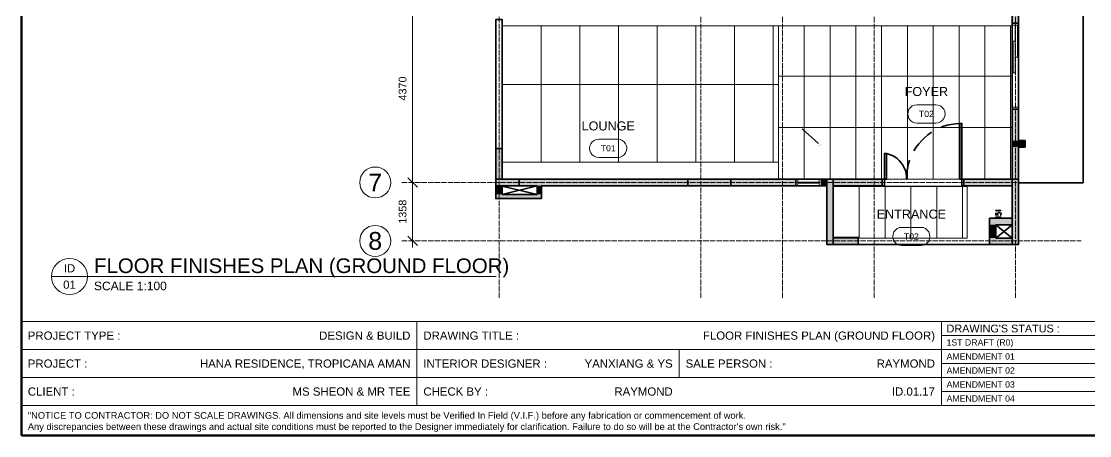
# Model space of a CAD drawing. Header units: millimetres. Extents: x 5 to 417, y 5 to 292.
# Drawn here: x 5 to 253.5, y 5 to 101.3 of the extents above; entities that cross this region are included whole.
import ezdxf
from ezdxf.enums import TextEntityAlignment as Align

# ---------------------------------------------------------------- set-up
doc = ezdxf.new("R2010")
doc.units = ezdxf.units.MM
doc.linetypes.add('DASHED', pattern=[1.524, 1.27, -0.254])
for name, color, linetype, lineweight in [('0-SHEET', 7, 'CONTINUOUS', 50), ('0-TITLE', 7, 'CONTINUOUS', 18), ('0-TITLE-TXT', 7, 'CONTINUOUS', 13), ('A-DOOR', 7, 'CONTINUOUS', 18), ('A-GRID', 8, 'DASHED', 13), ('A-GRID-TAG', 7, 'CONTINUOUS', 18), ('A-WALL', 250, 'CONTINUOUS', 35), ('A-WALL-FILL', 250, 'CONTINUOUS', 0), ('I-DIM', 5, 'CONTINUOUS', 13), ('I-FLOR', 8, 'CONTINUOUS', 9), ('I-ROOM', 7, 'CONTINUOUS', 13), ('I-TAG', 5, 'CONTINUOUS', 13), ('I-TEXT', 7, 'CONTINUOUS', 13)]:
    doc.layers.add(name, color=color, linetype=linetype, lineweight=lineweight)
doc.styles.get("Standard").update_dxf_attribs({"font": 'arial.ttf'})

msp = doc.modelspace()

# ---------------------------------------------------------------- hatches: boundary and pattern name
at = {"layer": 'A-WALL-FILL', "true_color": 0x4d4d4d}
h = msp.add_hatch(color=7, dxfattribs=at)
h.dxf.hatch_style = 1
h.paths.add_polyline_path([(236.95, 106.79), (235.45, 106.79), (236.95, 100.89), (236.95, 106.79)])
h = msp.add_hatch(color=7, dxfattribs=at)
h.dxf.hatch_style = 1
h.paths.add_polyline_path([(235.45, 106.79), (236.95, 100.89), (235.45, 100.89), (235.45, 106.79)])
h = msp.add_hatch(color=7, dxfattribs=at)
h.dxf.hatch_style = 1
h.paths.add_polyline_path([(236.95, 80.89), (235.45, 80.89), (236.95, 73.59), (236.95, 80.89)])
h = msp.add_hatch(color=7, dxfattribs=at)
h.dxf.hatch_style = 1
h.paths.add_polyline_path([(235.45, 80.89), (236.95, 73.59), (235.45, 73.59), (235.45, 80.89)])
h = msp.add_hatch(color=7, dxfattribs=at)
h.dxf.hatch_style = 1
h.paths.add_polyline_path([(190.44, 72.59), (190.44, 72.51), (191.14, 72.61), (190.44, 72.59)])
h = msp.add_hatch(color=7, dxfattribs=at)
h.dxf.hatch_style = 1
h.paths.add_polyline_path([(190.44, 72.51), (191.14, 72.61), (191.14, 72.55), (190.44, 72.51)])
h = msp.add_hatch(color=7, dxfattribs=at)
h.dxf.hatch_style = 1
h.paths.add_polyline_path([(238.45, 73.59), (235.45, 73.59), (238.45, 72.09), (238.45, 73.59)])
h = msp.add_hatch(color=7, dxfattribs=at)
h.dxf.hatch_style = 1
h.paths.add_polyline_path([(235.45, 73.59), (238.45, 72.09), (235.45, 72.09), (235.45, 73.59)])
h = msp.add_hatch(color=7, dxfattribs=at)
h.dxf.hatch_style = 1
h.paths.add_polyline_path([(236.95, 72.09), (235.45, 72.09), (236.95, 64.59), (236.95, 72.09)])
h = msp.add_hatch(color=7, dxfattribs=at)
h.dxf.hatch_style = 1
h.paths.add_polyline_path([(235.45, 72.09), (236.95, 64.59), (235.45, 64.59), (235.45, 72.09)])
h = msp.add_hatch(color=7, dxfattribs=at)
h.dxf.hatch_style = 1
h.paths.add_polyline_path([(116.85, 71.73), (115.35, 71.73), (116.85, 64.59), (116.85, 71.73)])
h = msp.add_hatch(color=7, dxfattribs=at)
h.dxf.hatch_style = 1
h.paths.add_polyline_path([(115.35, 71.73), (116.85, 64.59), (115.35, 64.59), (115.35, 71.73)])
h = msp.add_hatch(color=7, dxfattribs=at)
h.dxf.hatch_style = 1
h.paths.add_polyline_path([(120.75, 64.59), (115.35, 64.59), (120.75, 63.09), (120.75, 64.59)])
h = msp.add_hatch(color=7, dxfattribs=at)
h.dxf.hatch_style = 1
h.paths.add_polyline_path([(115.35, 64.59), (120.75, 63.09), (115.35, 63.09), (115.35, 64.59)])
h = msp.add_hatch(color=7, dxfattribs=at)
h.dxf.hatch_style = 1
h.paths.add_polyline_path([(116.85, 63.09), (115.35, 63.09), (116.85, 61.09), (116.85, 63.09)])
h = msp.add_hatch(color=7, dxfattribs=at)
h.dxf.hatch_style = 1
h.paths.add_polyline_path([(115.35, 63.09), (116.85, 61.09), (115.35, 61.09), (115.35, 63.09)])
h = msp.add_hatch(color=7, dxfattribs=at)
h.dxf.hatch_style = 1
h.paths.add_polyline_path([(185.1, 64.59), (120.75, 64.59), (185.1, 63.09), (185.1, 64.59)])
h = msp.add_hatch(color=7, dxfattribs=at)
h.dxf.hatch_style = 1
h.paths.add_polyline_path([(120.75, 64.59), (185.1, 63.09), (120.75, 63.09), (120.75, 64.59)])
h = msp.add_hatch(color=7, dxfattribs=at)
h.dxf.hatch_style = 1
h.paths.add_polyline_path([(125.97, 63.09), (124.97, 63.09), (125.97, 61.09), (125.97, 63.09)])
h = msp.add_hatch(color=7, dxfattribs=at)
h.dxf.hatch_style = 1
h.paths.add_polyline_path([(124.97, 63.09), (125.97, 61.09), (124.97, 61.09), (124.97, 63.09)])
h = msp.add_hatch(color=7, dxfattribs=at)
h.dxf.hatch_style = 1
h.paths.add_polyline_path([(170.04, 64.59), (160.04, 64.59), (170.04, 63.09), (170.04, 64.59)])
h = msp.add_hatch(color=7, dxfattribs=at)
h.dxf.hatch_style = 1
h.paths.add_polyline_path([(160.04, 64.59), (170.04, 63.09), (160.04, 63.09), (160.04, 64.59)])
h = msp.add_hatch(color=7, dxfattribs=at)
h.dxf.hatch_style = 1
h.paths.add_polyline_path([(192.34, 64.59), (191.1, 64.59), (192.34, 63.09), (192.34, 64.59)])
h = msp.add_hatch(color=7, dxfattribs=at)
h.dxf.hatch_style = 1
h.paths.add_polyline_path([(191.1, 64.59), (192.34, 63.09), (191.1, 63.09), (191.1, 64.59)])
h = msp.add_hatch(color=7, dxfattribs=at)
h.dxf.hatch_style = 1
h.paths.add_polyline_path([(193.84, 64.59), (192.34, 64.59), (193.84, 49.44), (193.84, 64.59)])
h = msp.add_hatch(color=7, dxfattribs=at)
h.dxf.hatch_style = 1
h.paths.add_polyline_path([(192.34, 64.59), (193.84, 49.44), (192.34, 49.44), (192.34, 64.59)])
h = msp.add_hatch(color=7, dxfattribs=at)
h.dxf.hatch_style = 1
h.paths.add_polyline_path([(205.25, 64.59), (193.84, 64.59), (205.25, 63.09), (205.25, 64.59)])
h = msp.add_hatch(color=7, dxfattribs=at)
h.dxf.hatch_style = 1
h.paths.add_polyline_path([(193.84, 64.59), (205.25, 63.09), (193.84, 63.09), (193.84, 64.59)])
h = msp.add_hatch(color=7, dxfattribs=at)
h.dxf.hatch_style = 1
h.paths.add_polyline_path([(235.45, 64.59), (224.25, 64.59), (235.45, 63.09), (235.45, 64.59)])
h = msp.add_hatch(color=7, dxfattribs=at)
h.dxf.hatch_style = 1
h.paths.add_polyline_path([(224.25, 64.59), (235.45, 63.09), (224.25, 63.09), (224.25, 64.59)])
h = msp.add_hatch(color=7, dxfattribs=at)
h.dxf.hatch_style = 1
h.paths.add_polyline_path([(236.95, 64.59), (235.45, 64.59), (236.95, 49.44), (236.95, 64.59)])
h = msp.add_hatch(color=7, dxfattribs=at)
h.dxf.hatch_style = 1
h.paths.add_polyline_path([(235.45, 64.59), (236.95, 49.44), (235.45, 49.44), (235.45, 64.59)])
h = msp.add_hatch(color=7, dxfattribs=at)
h.dxf.hatch_style = 1
h.paths.add_polyline_path([(125.97, 61.09), (115.35, 61.09), (125.97, 60.09), (125.97, 61.09)])
h = msp.add_hatch(color=7, dxfattribs=at)
h.dxf.hatch_style = 1
h.paths.add_polyline_path([(115.35, 61.09), (125.97, 60.09), (115.35, 60.09), (115.35, 61.09)])
h = msp.add_hatch(color=7, dxfattribs=at)
h.dxf.hatch_style = 1
h.paths.add_polyline_path([(235.45, 55.53), (230.19, 55.53), (235.45, 54.03), (235.45, 55.53)])
h = msp.add_hatch(color=7, dxfattribs=at)
h.dxf.hatch_style = 1
h.paths.add_polyline_path([(230.19, 55.53), (235.45, 54.03), (230.19, 54.03), (230.19, 55.53)])
h = msp.add_hatch(color=7, dxfattribs=at)
h.dxf.hatch_style = 1
h.paths.add_polyline_path([(231.69, 54.03), (230.19, 54.03), (231.69, 50.94), (231.69, 54.03)])
h = msp.add_hatch(color=7, dxfattribs=at)
h.dxf.hatch_style = 1
h.paths.add_polyline_path([(230.19, 54.03), (231.69, 50.94), (230.19, 50.94), (230.19, 54.03)])
h = msp.add_hatch(color=7, dxfattribs=at)
h.dxf.hatch_style = 1
h.paths.add_polyline_path([(199.64, 51.1), (193.84, 51.1), (199.64, 49.44), (199.64, 51.1)])
h = msp.add_hatch(color=7, dxfattribs=at)
h.dxf.hatch_style = 1
h.paths.add_polyline_path([(193.84, 51.1), (199.64, 49.44), (193.84, 49.44), (193.84, 51.1)])
h = msp.add_hatch(color=7, dxfattribs=at)
h.dxf.hatch_style = 1
h.paths.add_polyline_path([(235.45, 50.94), (230.19, 50.94), (235.45, 49.44), (235.45, 50.94)])
h = msp.add_hatch(color=7, dxfattribs=at)
h.dxf.hatch_style = 1
h.paths.add_polyline_path([(230.19, 50.94), (235.45, 49.44), (230.19, 49.44), (230.19, 50.94)])

# ---------------------------------------------------------------- linework, layer by layer
at = {"layer": '0-SHEET'}
msp.add_lwpolyline([(5, 5), (415, 5), (415, 292), (5, 292)], close=True, dxfattribs=at)
at = {"layer": '0-TITLE'}
for p, q in [((5, 31.5), (415, 31.5)), ((97, 12), (97, 31.5)), ((219, 12), (219, 31.5)), ((219, 28.3), (287, 28.3)), ((5, 25), (219, 25)), ((158, 18.5), (158, 25)), ((219, 25.04), (287, 25.04)), ((219, 21.78), (287, 21.78)), ((5, 18.5), (219, 18.5)), ((219, 18.52), (287, 18.52)), ((219, 15.26), (287, 15.26)), ((5, 12), (415, 12))]:
    msp.add_line(p, q, dxfattribs=at)
at = {"layer": 'A-DOOR'}
for points in [[(235.45, 100.89), (236.95, 100.89), (236.95, 100.39), (235.45, 100.39), (235.45, 100.89)], [(235.45, 100.89), (235.45, 80.89), (236.95, 80.89), (236.95, 100.89), (235.45, 100.89)], [(236.69, 100.39), (236.69, 93.01), (236.19, 93.01), (236.19, 100.39), (236.69, 100.39)], [(236.19, 96.69), (236.19, 89.33), (235.69, 89.33), (235.69, 96.69), (236.19, 96.69)], [(235.45, 81.39), (235.45, 80.89), (236.95, 80.89), (236.95, 81.39), (235.45, 81.39)], [(191.1, 63.09), (185.1, 63.09), (185.1, 64.59), (191.1, 64.59), (191.1, 63.09)], [(185.1, 63.09), (185.6, 63.09), (185.6, 64.59), (185.1, 64.59), (185.1, 63.09)], [(185.6, 63.93), (190.6, 63.93)], [(185.6, 63.73), (190.6, 63.73)], [(190.6, 63.09), (191.1, 63.09), (191.1, 64.59), (190.6, 64.59), (190.6, 63.09)]]:
    msp.add_lwpolyline(points, dxfattribs=at)
at = {"layer": 'A-GRID'}
for p, q in [((116.1, 37), (116.1, 272)), ((163.04, 37), (163.04, 272)), ((182.04, 37), (182.04, 272)), ((203.34, 37), (203.34, 272)), ((236.2, 37), (236.2, 272)), ((93.5, 63.85), (251.5, 63.85)), ((93.5, 50.27), (251.5, 50.27))]:
    msp.add_line(p, q, dxfattribs=at)
at = {"layer": 'A-GRID-TAG'}
for centre in [(87.3, 63.85), (87.3, 50.27)]:
    msp.add_circle(centre, 3.6, dxfattribs=at)
at = {"layer": 'A-WALL'}
for points in [[(235.45, 100.89), (235.45, 106.79), (234.15, 106.79), (234.15, 108.29), (235.45, 108.29), (235.45, 138.06), (236.95, 138.06), (236.95, 100.89), (235.45, 100.89)], [(236.95, 73.59), (236.95, 111.39), (251.95, 111.39), (251.95, 63.79), (236.95, 63.79), (236.95, 72.09)], [(115.35, 71.73), (116.85, 71.73), (116.85, 101.73), (115.35, 101.73), (115.35, 71.73)], [(235.45, 80.89), (236.95, 80.89), (236.95, 100.89), (235.45, 100.89), (235.45, 80.89)], [(235.45, 64.59), (235.45, 80.89), (236.95, 80.89), (236.95, 73.59), (238.45, 73.59), (238.45, 72.09), (236.95, 72.09), (236.95, 64.59), (236.95, 49.44), (230.19, 49.44), (230.19, 55.53), (235.45, 55.53), (235.45, 63.09), (230.19, 63.09), (224.25, 63.09), (224.25, 64.59), (235.45, 64.59)], [(223.25, 77.59), (222.25, 77.51), (221.27, 77.37), (220.31, 77.15), (219.35, 76.85), (218.83, 76.63)], [(223.25, 64.59), (223.75, 64.59), (223.75, 77.59), (223.25, 77.59), (223.25, 64.59)], [(186.58, 76.35), (190.42, 72.89)], [(216.71, 75.53), (216.69, 75.53), (215.87, 74.95), (215.11, 74.31), (214.41, 73.63), (213.75, 72.87), (213.15, 72.07), (212.61, 71.23), (212.61, 71.21)], [(185.1, 64.59), (116.85, 64.59), (116.85, 71.73), (115.35, 71.73), (115.35, 64.59), (115.35, 60.09), (125.97, 60.09), (125.97, 63.09), (185.1, 63.09), (185.1, 64.59)], [(205.75, 64.59), (206.25, 64.59), (206.25, 70.59), (205.75, 70.59), (205.75, 64.59)], [(211.61, 69.03), (211.43, 68.51), (211.19, 67.55), (211.01, 66.57), (210.91, 65.57), (210.89, 64.59), (210.89, 65.27), (210.79, 65.95), (210.61, 66.61), (210.37, 67.25), (210.05, 67.87), (209.67, 68.43), (209.21, 68.95), (208.71, 69.41), (208.15, 69.81), (207.55, 70.13), (206.91, 70.39), (206.25, 70.59)], [(120.75, 63.09), (120.75, 64.59), (115.35, 64.59), (115.35, 63.09), (120.75, 63.09)], [(124.97, 63.09), (124.97, 61.09), (116.85, 61.09), (116.85, 63.09), (124.97, 63.09)], [(116.85, 61.09), (124.97, 63.09)], [(116.85, 62.97), (124.97, 61.09)], [(160.04, 64.59), (170.04, 64.59), (170.04, 63.09), (160.04, 63.09), (160.04, 64.59)], [(191.1, 64.59), (191.1, 63.09), (185.1, 63.09), (185.1, 64.59), (191.1, 64.59)], [(192.34, 63.09), (191.1, 63.09), (191.1, 64.59), (205.25, 64.59), (205.25, 63.09), (193.84, 63.09)], [(192.34, 64.59), (192.34, 49.44), (193.84, 49.44), (193.84, 64.59), (192.34, 64.59)], [(205.25, 63.09), (193.84, 63.09), (193.84, 51.1), (199.64, 51.1), (199.64, 49.44), (193.84, 49.44), (192.34, 49.44), (192.34, 63.09)], [(205.25, 63.09), (205.25, 64.59), (205.75, 64.59), (205.75, 63.09), (205.25, 63.09)], [(206.25, 64.59), (205.25, 64.59)], [(205.25, 63.09), (205.75, 63.09)], [(224.25, 64.59), (223.25, 64.59)], [(223.75, 63.09), (223.75, 64.59), (224.25, 64.59), (224.25, 63.09), (223.75, 63.09)], [(223.75, 63.09), (224.25, 63.09)], [(235.45, 64.59), (235.45, 49.44), (236.95, 49.44), (236.95, 64.59), (235.45, 64.59)], [(231.87, 57.15), (231.81, 57.23), (231.63, 57.37), (232.87, 57.37)], [(231.63, 56.79), (231.63, 56.33), (232.17, 56.29), (232.11, 56.33), (232.05, 56.47), (232.05, 56.61), (232.11, 56.73), (232.23, 56.83), (232.39, 56.87), (232.51, 56.87), (232.69, 56.83), (232.81, 56.73), (232.87, 56.61), (232.87, 56.47), (232.81, 56.33), (232.75, 56.29), (232.63, 56.25)], [(231.87, 55.53), (231.81, 55.63), (231.63, 55.75), (232.87, 55.75)], [(235.45, 54.03), (231.69, 50.94), (231.69, 54.03), (235.45, 54.03), (235.45, 50.94), (231.69, 50.94)], [(235.45, 50.94), (231.69, 54.03)], [(199.64, 49.44), (230.19, 49.44)]]:
    msp.add_lwpolyline(points, dxfattribs=at)
at = {"layer": 'I-DIM'}
for p, q in [((96, 62.35), (96, 109.05)), ((97.1, 62.75), (94.9, 64.95)), ((97.1, 62.75), (94.9, 64.95)), ((96, 48.77), (96, 65.35)), ((97.1, 49.17), (94.9, 51.37))]:
    msp.add_line(p, q, dxfattribs=at)
at = {"layer": 'I-FLOR', "color": 5}
for p, q in [((116.9, 68.6), (116.9, 100.3)), ((125.9, 68.6), (125.9, 100.3)), ((134.9, 68.6), (134.9, 100.3)), ((143.9, 68.6), (143.9, 100.3)), ((152.9, 68.6), (152.9, 100.3)), ((161.9, 68.6), (161.9, 100.3)), ((170.9, 68.6), (170.9, 100.3)), ((179.9, 68.6), (179.9, 100.3)), ((116.9, 86.6), (181.1, 86.6)), ((116.9, 68.6), (181.1, 68.6))]:
    msp.add_line(p, q, dxfattribs=at)
at = {"layer": 'I-FLOR', "color": 6}
for p, q in [((181.1, 64.6), (181.1, 100.3)), ((187.1, 64.6), (187.1, 100.3)), ((193.1, 64.6), (193.1, 100.3)), ((199.1, 64.6), (199.1, 100.3)), ((205.1, 64.6), (205.1, 100.3)), ((211.1, 64.6), (211.1, 100.3)), ((217.1, 64.6), (217.1, 100.3)), ((223.1, 64.6), (223.1, 100.3)), ((229.1, 64.6), (229.1, 100.3)), ((235.1, 64.6), (235.1, 100.3)), ((181.1, 88.6), (235.4, 88.6)), ((181.1, 76.6), (235.4, 76.6)), ((181.1, 64.6), (235.4, 64.6)), ((193.9, 50.9), (193.9, 63)), ((193.9, 62.9), (225, 62.9)), ((199.9, 50.9), (199.9, 63)), ((205.9, 50.9), (205.9, 63)), ((211.9, 50.9), (211.9, 63)), ((217.9, 50.9), (217.9, 63)), ((223.9, 50.9), (223.9, 63)), ((193.9, 50.9), (225, 50.9))]:
    msp.add_line(p, q, dxfattribs=at)
at = {"layer": 'I-FLOR', "color": 5}
msp.add_lwpolyline([(116.9, 68.6), (181.1, 68.6), (181.1, 100.3), (116.9, 100.3)], close=True, dxfattribs=at)
at = {"layer": 'I-FLOR', "color": 6}
for points in [[(181.1, 64.6), (235.4, 64.6), (235.4, 100.3), (181.1, 100.3)], [(193.9, 50.9), (225, 50.9), (225, 63), (193.9, 63)]]:
    msp.add_lwpolyline(points, close=True, dxfattribs=at)
at = {"layer": 'I-TAG'}
for points in [[(213.29, 81.93), (212.74, 81.85), (212.23, 81.64), (211.79, 81.3), (211.45, 80.86), (211.24, 80.35), (211.16, 79.8), (211.24, 79.25), (211.45, 78.74), (211.79, 78.3), (212.23, 77.96), (212.74, 77.75), (213.29, 77.68), (217.71, 77.68), (218.26, 77.75), (218.77, 77.96), (219.21, 78.3), (219.55, 78.74), (219.76, 79.25), (219.84, 79.8), (219.76, 80.35), (219.55, 80.86), (219.21, 81.3), (218.77, 81.64), (218.26, 81.85), (217.71, 81.93)], [(139.29, 73.92), (138.74, 73.85), (138.23, 73.64), (137.79, 73.3), (137.45, 72.86), (137.24, 72.35), (137.16, 71.8), (137.24, 71.25), (137.45, 70.74), (137.79, 70.3), (138.23, 69.96), (138.74, 69.75), (139.29, 69.67), (143.71, 69.67), (144.26, 69.75), (144.77, 69.96), (145.21, 70.3), (145.55, 70.74), (145.76, 71.25), (145.84, 71.8), (145.76, 72.35), (145.55, 72.86), (145.21, 73.3), (144.77, 73.64), (144.26, 73.85), (143.71, 73.92)], [(209.79, 53.42), (209.24, 53.35), (208.73, 53.14), (208.29, 52.8), (207.95, 52.36), (207.74, 51.85), (207.66, 51.3), (207.74, 50.75), (207.95, 50.24), (208.29, 49.8), (208.73, 49.46), (209.24, 49.25), (209.79, 49.17), (214.21, 49.17), (214.76, 49.25), (215.27, 49.46), (215.71, 49.8), (216.05, 50.24), (216.26, 50.75), (216.34, 51.3), (216.26, 51.85), (216.05, 52.36), (215.71, 52.8), (215.27, 53.14), (214.76, 53.35), (214.21, 53.42)]]:
    msp.add_lwpolyline(points, close=True, dxfattribs=at)
at = {"layer": 'I-TEXT'}
for p, q in [((12, 42), (20.4, 42)), ((20.4, 42), (115.4, 42))]:
    msp.add_line(p, q, dxfattribs=at)
msp.add_circle((16.2, 42), 4.2, dxfattribs=at)

# ---------------------------------------------------------------- texts
at = {"layer": '0-TITLE-TXT'}
for s, height, p in [("DRAWING'S STATUS :", 1.8, (220.2, 29.9)), ('PROJECT TYPE :', 1.9, (6.5, 28.25)), ('DRAWING TITLE :', 1.9, (98.5, 28.25)), ('1ST DRAFT (R0)', 1.45, (220.2, 26.67)), ('PROJECT :', 1.9, (6.5, 21.75)), ('INTERIOR DESIGNER :', 1.9, (98.5, 21.75)), ('SALE PERSON :', 1.9, (159.5, 21.75)), ('AMENDMENT 01', 1.45, (220.2, 23.41)), ('AMENDMENT 02', 1.45, (220.2, 20.15)), ('AMENDMENT 03', 1.45, (220.2, 16.89)), ('CLIENT :', 1.9, (6.5, 15.25)), ('CHECK BY :', 1.9, (98.5, 15.25)), ('AMENDMENT 04', 1.45, (220.2, 13.63)), ('"NOTICE TO CONTRACTOR: DO NOT SCALE DRAWINGS. All dimensions and site levels must be Verified In Field (V.I.F.) before any fabrication or commencement of work.', 1.55, (6.5, 9.7)), ('Any discrepancies between these drawings and actual site conditions must be reported to the Designer immediately for clarification. Failure to do so will be at the Contractor\'s own risk."', 1.55, (6.5, 7.1))]:
    msp.add_text(s, height=height, dxfattribs=at).set_placement(p, align=Align.MIDDLE_LEFT)
for s, p in [('DESIGN & BUILD', (95.5, 28.25)), ('FLOOR FINISHES PLAN (GROUND FLOOR)', (217.5, 28.25)), ('HANA RESIDENCE, TROPICANA AMAN', (95.5, 21.75)), ('YANXIANG & YS', (156.5, 21.75)), ('RAYMOND', (217.5, 21.75)), ('MS SHEON & MR TEE', (95.5, 15.25)), ('RAYMOND', (156.5, 15.25)), ('ID.01.17', (217.5, 15.25))]:
    msp.add_text(s, height=1.9, dxfattribs=at).set_placement(p, align=Align.MIDDLE_RIGHT)
at = {"layer": 'A-GRID-TAG'}
for s, p in [('7', (87.3, 63.85)), ('8', (87.3, 50.27))]:
    msp.add_text(s, height=4.14, dxfattribs=at).set_placement(p, align=Align.MIDDLE_CENTER)
at = {"layer": 'I-DIM'}
for s, p in [('4370', (95.1, 85.7)), ('1358', (95.1, 57.06))]:
    msp.add_text(s, height=1.8, rotation=90, dxfattribs=at).set_placement(p, align=Align.BOTTOM_CENTER)
at = {"layer": 'I-ROOM'}
for s, p in [('FOYER', (215.5, 85)), ('LOUNGE', (141.5, 77)), ('ENTRANCE', (212, 56.5))]:
    msp.add_text(s, height=2.1, dxfattribs=at).set_placement(p, align=Align.MIDDLE_CENTER)
at = {"layer": 'I-TAG'}
for s, p in [('T02', (215.5, 79.8)), ('T01', (141.5, 71.8)), ('T02', (212, 51.3))]:
    msp.add_text(s, height=1.445, dxfattribs=at).set_placement(p, align=Align.MIDDLE_CENTER)
at = {"layer": 'I-TEXT'}
for s, p in [('ID', (16.2, 43.9)), ('01', (16.2, 40.1))]:
    msp.add_text(s, height=1.9, dxfattribs=at).set_placement(p, align=Align.MIDDLE_CENTER)
for s, height, p in [('FLOOR FINISHES PLAN (GROUND FLOOR)', 3.4, (21.9, 42.8)), ('SCALE 1:100', 2, (21.9, 38.8))]:
    msp.add_text(s, height=height, dxfattribs=at).set_placement(p)

doc.saveas('drawing.dxf')
